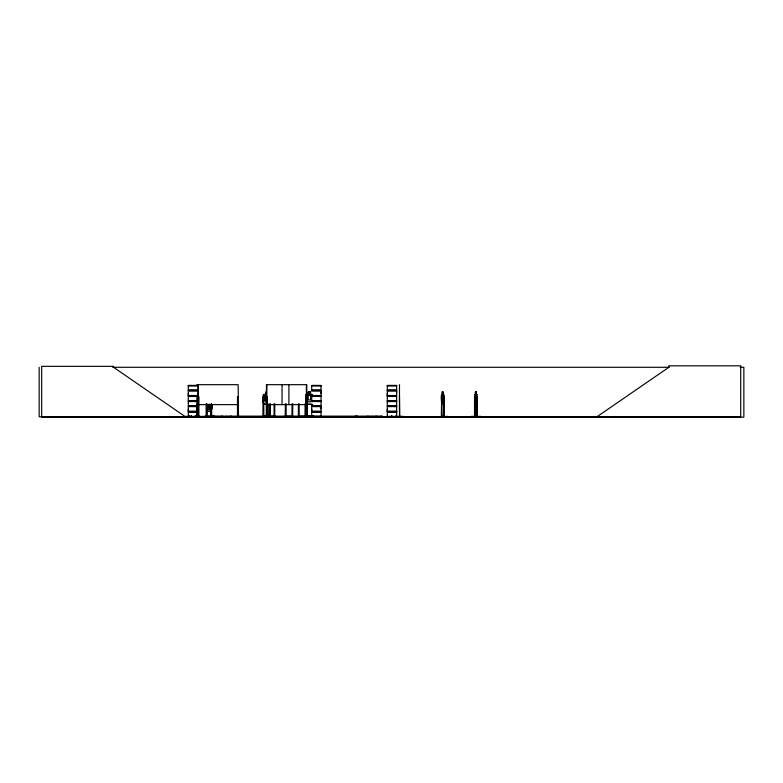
<?xml version="1.0" encoding="UTF-8"?>
<svg xmlns="http://www.w3.org/2000/svg" width="783" height="783" viewBox="0 0 783 783"><rect width="100%" height="100%" fill="white"/><g stroke="black" fill="none" stroke-linecap="round" stroke-linejoin="round"><path stroke-width="1.17" d="M197.639 411.212L188.311 411.212L188.321 408.922M197.639 395.513L188.311 395.513L188.321 393.223M311.703 411.212L311.703 406.622L321.04 406.622L321.03 411.212L311.703 411.212L311.712 408.922M321.03 408.922L321.03 406.622M321.03 393.223L321.03 390.932L311.703 390.932M396.629 411.212L387.291 411.212L387.301 408.922M387.291 395.513L387.291 390.932L396.629 390.932L396.619 395.513L387.291 395.513L387.301 393.223M396.619 393.223L396.619 390.932M263.254 416.38L274.04 416.233M395.875 416.742L395.944 416.027M396.629 412.132L387.291 412.132L387.291 416.556L403.362 416.654L388.613 416.693M443.628 404.331L443.932 395.298L443.061 394.436M476.818 404.331L477.19 401.894M197.639 412.132L188.311 412.132L188.282 416.566M185.326 416.38L214.268 416.38L203.619 416.654M437.834 416.742L447.641 416.38M471.141 416.38L480.831 416.38M211.146 409.118L211.792 406.671L211.204 409.118L207.133 409.118L206.604 406.671L207.192 409.118M211.733 404.478L211.165 411.241L207.231 411.241L206.663 404.478M211.204 411.329L211.792 408.873M207.798 405.594L208.327 405.819L208.953 404.224M442.268 394.436L441.328 395.307L441.671 404.331M441.681 394.436L441.358 416.752M188.468 416.693L188.586 416.027L188.497 416.752M262.912 416.693L263.059 396.805L263.734 396.805L263.812 416.752M266.269 416.703L266.465 384.678L306.378 384.678L306.417 416.752L306.456 416.027M267.013 416.713L267.13 396.805M267.346 416.693L267.394 416.027M298.44 403.842L298.372 416.341M210.813 404.694L209.961 406.661L208.366 406.661L207.515 404.694M475.408 394.515L474.968 399.917L475.408 401.885L476.211 401.885L476.651 395.337L476.24 391.98L475.379 391.98L475.408 394.515L475.457 391.98M305.693 416.752L305.771 395.337L306.496 394.436L308.169 394.436L308.169 391.98L310.626 391.98L310.538 394.515L311.771 395.337L311.771 399.917L310.538 401.885L308.248 401.885L307.024 399.917M305.791 395.346L306.535 394.515L312.172 394.515M596.979 416.752L668.858 367.286L668.858 365.827L740.728 365.827L740.728 416.752L39.15 416.752L39.15 367.286M265.554 391.98L265.633 394.515L264.409 395.337L264.409 399.917L265.633 401.885M285.218 416.703L285.404 403.842M305.213 416.703L305.174 416.027M311.673 400.867L321.05 401.102M311.703 416.556L311.712 412.132L321.04 412.132L321.04 416.556L311.673 416.742M112.635 367.286L669.23 367.286M740.18 367.286L743.85 367.286L743.85 417.173L41.675 417.173L41.675 366.346L113.555 366.346L113.555 367.286L185.424 416.752M196.905 384.678L198.089 384.678L198.05 416.752M188.302 385.402L197.649 385.402M311.693 385.402L321.05 385.402M387.282 385.402L396.638 385.402M197.649 385.588L188.302 385.579L188.321 390.012L197.639 390.012M188.321 385.862L197.629 385.862M311.712 385.862L321.03 385.862M387.301 385.862L396.619 385.862M188.243 390.326L197.708 390.326M311.634 390.326L321.099 390.326M387.233 390.326L396.697 390.326M188.243 390.609L197.708 390.609M311.634 390.609L321.099 390.609M387.233 390.609L396.697 390.609M197.639 390.932L188.311 390.932L188.311 395.513M442.189 391.98L443.139 391.98L443.462 395.337L443.031 401.885L442.219 401.885L441.788 399.917L442.268 391.98M310.538 392.058L308.248 392.058L308.248 394.515L307.024 395.337L307.034 416.752L307.122 416.027M442.219 392.058L443.109 392.058M475.408 392.058L476.289 392.058M475.545 392.469L476.074 392.469L475.545 393.291M265.554 394.436L263.881 394.436L263.098 395.307L263.098 401.894L263.861 404.331L266.161 404.331M310.626 394.436L312.211 394.436M475.457 394.436L474.508 395.307L474.557 416.752M476.24 394.436L476.886 394.436M263.92 394.515L265.633 394.515M441.612 394.515L443.687 394.515M474.801 394.515L476.867 394.515M311.703 395.513L321.04 395.513L321.04 390.932M188.243 395.836L197.708 395.836M311.634 395.836L321.099 395.836M387.233 395.836L396.697 395.836M188.243 396.12L197.708 396.12M311.634 396.12L321.099 396.12M387.233 396.12L396.697 396.12M197.639 396.443L188.311 396.443L188.311 400.857L197.629 400.739M311.703 396.443L321.04 396.443L321.04 400.857L311.712 400.739L321.05 400.867M396.629 396.443L387.291 396.443L387.291 400.857L396.638 400.867M198.07 396.805L198.941 396.805L198.862 416.752M238.159 396.805L237.474 396.805L237.484 416.752M266.465 396.805L267.15 396.805L267.228 416.752M305.664 396.805L306.378 396.805M307.044 396.805L306.779 416.752M399.487 396.805L399.741 416.752M441.387 396.805L441.896 416.752M474.567 396.805L474.841 416.752L474.743 416.027M387.301 400.739L396.619 400.739M197.649 400.867L188.214 400.984L197.649 401.102M387.282 401.102L396.638 401.102M197.649 401.258L188.302 401.258L188.321 405.702L197.639 405.702M311.693 401.288L321.05 401.288L321.03 405.702L311.703 405.702M396.638 401.268L387.282 401.258L387.301 405.702L396.629 405.702M188.321 401.552L197.629 401.552M311.712 401.552L321.03 401.552M387.301 401.552L396.619 401.552M474.508 401.894L474.85 404.331L476.896 404.331M266.181 404.253L263.92 404.253L263.176 401.885M306.535 404.253L312.172 404.253M441.612 404.253L443.687 404.253M474.801 404.253L476.867 404.253M312.231 404.331L306.466 404.331L305.713 401.894M441.592 404.331L443.707 404.331M196.905 404.635L198.089 404.635M198.256 404.635L238.149 404.635M266.465 404.635L306.378 404.635M188.243 406.025L197.708 406.025M311.634 406.025L321.099 406.025M387.233 406.025L396.697 406.025M188.243 406.308L197.708 406.308M311.634 406.308L321.099 406.308M387.233 406.308L396.697 406.308M197.639 406.622L188.311 406.622L188.311 411.212M396.629 406.622L387.291 406.622L387.291 411.212M211.263 411.329L207.192 411.329L206.722 408.873M188.243 411.525L197.708 411.525M311.634 411.525L321.099 411.525M387.233 411.525L396.697 411.525M188.243 411.809L197.708 411.809M311.634 411.809L321.099 411.809M387.233 411.809L396.697 411.809M198.001 416.027L199.019 416.027L199.097 416.752M441.925 416.027L441.338 416.752M443.677 416.027L444.274 416.027M474.518 416.027L475.105 416.027M477.464 416.027L476.896 416.752M214.591 416.341L216.95 416.752M217.449 416.341L219.935 416.752M220.444 416.341L223.096 416.341M226.434 416.341L228.793 416.752M230.006 416.341L229.507 416.752M286.157 416.233L291.971 416.233M299.194 416.233L312.241 416.233M354.768 416.341L357.254 416.341M367.677 416.341L364.565 416.752M368.186 416.341L368.754 416.752M369.243 416.341L371.602 416.752M372.101 416.341L374.587 416.752M375.106 416.341L377.749 416.341M381.086 416.341L383.445 416.752M214.268 416.38L203.649 416.752M311.712 416.429L321.03 416.429M387.301 416.429L403.362 416.38M209.218 407.532L209.286 407.855M313.141 416.693L313.073 416.027M306.819 416.703L306.779 384.678M306.202 416.703L306.27 416.027M305.889 416.693L305.85 416.027M274.999 416.703L274.872 416.027M270.566 416.703L270.458 416.027M399.78 416.752L399.79 416.027L399.536 416.742M194.967 416.693L195.153 416.027M238.512 416.742L238.149 384.678L198.256 384.678L198.187 416.752L198.353 396.805M209.55 404.224L210.196 405.819L210.696 405.594M476.808 394.436L477.141 416.752M443.618 394.436L443.981 416.752L443.912 416.027M477.415 416.027L477.444 416.752M477.268 416.752L477.405 396.805L477.062 416.752M476.318 391.98L476.289 394.515M475.056 403.842L475.075 416.752M444.245 416.752L444.215 396.805L443.707 416.752M441.69 416.027L441.729 416.752M441.632 396.805L441.651 416.752M399.487 384.678L399.477 416.752M396.599 396.805L396.648 416.752M396.462 416.027L396.413 416.752M396.296 416.027L396.208 416.752M396.129 416.027L396.071 416.752M391.97 416.027L392.029 416.752M391.784 416.027L391.843 416.752M391.608 416.027L391.706 416.752M391.451 416.027L391.5 416.752M391.343 416.752L391.314 416.027L391.255 416.752M384.659 416.752L384.159 416.752M382.27 416.752L382.27 416.135L205.136 416.135L205.136 416.752M381.008 416.135L381.008 416.752M380.597 416.752L378.267 416.752M362.451 416.752L360.699 416.752M360.307 416.752L357.978 416.752M357.322 416.135L357.254 416.752M356.069 416.135L356.069 416.752M354.268 416.752L353.701 416.752M353.456 416.752L350.392 416.752M312.916 416.027L312.916 416.752M312.397 416.752L312.397 416.027L312.241 416.752M305.85 395.298L305.85 401.894M305.624 416.027L305.585 416.752M305.096 403.842L305.018 416.752M299.116 403.842L299.194 416.752M299.037 416.027L299.037 416.752M298.519 416.027L298.519 416.752M292.803 416.027L292.803 416.752M292.725 403.842L292.646 416.752M292.128 416.027L292.128 416.752M292.049 403.842L291.971 416.752M288.907 384.678L288.907 404.635M286.079 403.842L286.157 416.752M286.001 416.027L286.001 416.752M285.482 416.027L285.482 416.752M282.046 384.678L282.046 404.635M274.794 403.842L274.716 416.752M274.197 416.027L274.197 416.752M274.119 403.842L274.04 416.752M270.38 403.842L270.301 416.752M269.783 416.027L269.783 416.752M269.704 403.842L269.626 416.752M268.148 403.842L268.226 416.752M268.07 416.027L268.07 416.752M267.473 403.842L267.541 416.752M266.866 384.678L266.866 416.752L266.797 416.027M266.553 416.027L266.543 416.752M266.044 392.469L266.044 393.291M265.633 395.337L265.633 399.917M263.656 416.027L263.656 416.752M263.137 416.027L263.137 416.752M238.071 416.027L238.091 416.752M237.396 416.027L237.396 416.752M231.347 416.135L231.347 416.752M230.085 416.135L230.006 416.752M225.944 416.752L223.615 416.752M211.85 404.488L211.85 408.883M211.616 403.842L211.664 416.752M211.43 408.54L211.43 416.752M211.224 416.027L211.244 416.752M211.136 403.842L211.087 416.752M210.93 404.615L210.079 408.873L208.484 408.873L207.632 404.615M210.95 410.889L210.901 416.752M210.079 404.615L210.079 406.906L208.484 406.906L208.484 404.615M206.986 416.027L206.986 416.752M206.937 403.842L206.878 416.752M206.751 409.715L206.663 416.752M206.458 403.842L206.565 416.752M206.409 416.027L206.379 416.752M206.272 403.842L206.183 416.752M197.189 404.008L197.199 416.752M196.934 396.805L196.934 416.752M196.014 416.752L195.907 416.027L195.789 416.752M195.221 416.027L195.231 416.752M191.551 416.027L191.571 416.752M191.287 416.027L191.355 416.752M191.218 416.027L191.267 416.752M191.052 416.027L191.023 416.752M189.28 416.027L189.251 416.752M189.094 416.027L189.016 416.752L188.928 416.027M188.713 416.027L188.732 416.752M303.168 416.654L310.655 416.341L303.168 416.752M321.05 385.588L311.693 385.569L311.712 390.012L321.04 390.012L321.04 385.588M396.638 385.569L387.282 385.588L387.301 390.012L396.629 390.012L396.629 385.588M310.127 392.469L308.659 392.469L308.659 393.291L310.127 393.291L310.127 392.469M442.884 392.469L442.366 393.291L442.884 392.469M310.538 395.337L308.248 395.337L308.248 399.917L310.538 399.917L310.538 395.337M443.031 395.337L442.219 395.337L442.219 399.917L443.031 399.917L443.031 395.337M476.211 395.337L475.408 395.337L475.408 399.917L476.211 399.917L476.211 395.337"/></g></svg>
